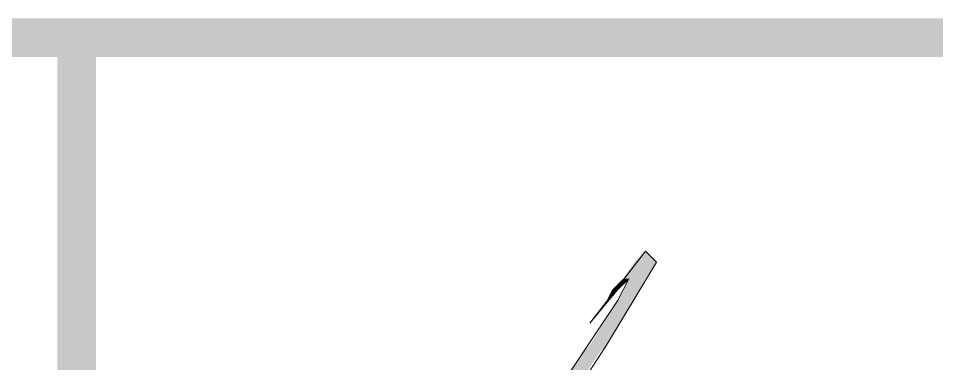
# Model space of a CAD drawing. Header units: millimetres. Extents: x 24 to 410, y 10 to 282.
# Drawn here: x 255.14 to 262.15, y 19.46 to 22.1 of the extents above; entities that cross this region are included whole.
import ezdxf

# ---------------------------------------------------------------- set-up
doc = ezdxf.new("R2010")
doc.units = ezdxf.units.MM
doc.layers.add('Watermark', color=7, linetype='Continuous')

msp = doc.modelspace()

# ---------------------------------------------------------------- hatches: boundary and pattern name
h = msp.add_hatch(color=7)
h.dxf.hatch_style = 2
h.paths.add_polyline_path([(30.098965, 22.098), (30.098965, 21.801667), (410.082965, 22.098)])
h = msp.add_hatch(color=7)
h.dxf.hatch_style = 2
h.paths.add_polyline_path([(30.098965, 21.801667), (410.082965, 22.098), (410.082965, 21.801667)])
h = msp.add_hatch(color=7)
h.dxf.hatch_style = 2
h.paths.add_polyline_path([(255.735667, 21.971), (255.439333, 21.971), (255.735667, 9.948333)])
h = msp.add_hatch(color=7)
h.dxf.hatch_style = 2
h.paths.add_polyline_path([(255.439333, 21.971), (255.735667, 9.948333), (255.439333, 9.948333)])
at = {"layer": 'Watermark'}
h = msp.add_hatch(color=7, dxfattribs=at)
h.dxf.hatch_style = 2
h.paths.add_polyline_path([(259.926667, 20.32), (259.842, 20.235333), (260.011333, 20.235333)])
h = msp.add_hatch(color=7, dxfattribs=at)
h.dxf.hatch_style = 2
h.paths.add_polyline_path([(259.842, 20.235333), (259.757333, 20.108333), (259.926667, 20.108333)])
h = msp.add_hatch(color=7, dxfattribs=at)
h.dxf.hatch_style = 2
h.paths.add_polyline_path([(259.842, 20.235333), (260.011333, 20.235333), (259.926667, 20.108333)])
h = msp.add_hatch(color=7, dxfattribs=at)
h.dxf.hatch_style = 2
h.paths.add_polyline_path([(259.757333, 20.108333), (259.672667, 20.023667), (259.715, 20.023667)])
h = msp.add_hatch(color=7, dxfattribs=at)
h.dxf.hatch_style = 2
h.paths.add_polyline_path([(259.757333, 20.108333), (259.799667, 20.108333), (259.715, 20.023667)])
h = msp.add_hatch(color=7, dxfattribs=at)
h.dxf.hatch_style = 2
h.paths.add_polyline_path([(259.799667, 20.108333), (259.715, 19.939), (259.842, 19.939)])
h = msp.add_hatch(color=7, dxfattribs=at)
h.dxf.hatch_style = 2
h.paths.add_polyline_path([(259.799667, 20.108333), (259.926667, 20.108333), (259.842, 19.939)])
h = msp.add_hatch(color=7, dxfattribs=at)
h.dxf.hatch_style = 2
h.paths.add_polyline_path([(259.672667, 20.023667), (259.630333, 19.939)])
h = msp.add_hatch(color=7, dxfattribs=at)
h.dxf.hatch_style = 2
h.paths.add_polyline_path([(259.672667, 20.023667), (259.715, 20.023667), (259.630333, 19.939)])
h = msp.add_hatch(color=7, dxfattribs=at)
h.dxf.hatch_style = 2
h.paths.add_polyline_path([(259.630333, 19.939), (259.503333, 19.769667)])
h = msp.add_hatch(color=7, dxfattribs=at)
h.dxf.hatch_style = 2
h.paths.add_polyline_path([(259.715, 19.939), (259.503333, 19.600333), (259.630333, 19.600333)])
h = msp.add_hatch(color=7, dxfattribs=at)
h.dxf.hatch_style = 2
h.paths.add_polyline_path([(259.715, 19.939), (259.842, 19.939), (259.630333, 19.600333)])
h = msp.add_hatch(color=7, dxfattribs=at)
h.dxf.hatch_style = 2
h.paths.add_polyline_path([(259.461, 19.558), (259.122333, 19.05), (259.249333, 19.05)])
h = msp.add_hatch(color=7, dxfattribs=at)
h.dxf.hatch_style = 2
h.paths.add_polyline_path([(259.461, 19.558), (259.588, 19.558), (259.249333, 19.05)])
h = msp.add_hatch(color=7, dxfattribs=at)
h.dxf.hatch_style = 2
h.paths.add_polyline_path([(259.503333, 19.600333), (259.461, 19.558), (259.588, 19.558)])
h = msp.add_hatch(color=7, dxfattribs=at)
h.dxf.hatch_style = 2
h.paths.add_polyline_path([(259.503333, 19.600333), (259.630333, 19.600333), (259.588, 19.558)])

# ---------------------------------------------------------------- linework, layer by layer
at = {"layer": 'Watermark', "color": 7, "lineweight": 0}
msp.add_lwpolyline([(259.08, 18.753667), (259.630333, 19.600333), (260.011333, 20.235333), (259.926667, 20.32), (259.503333, 19.769667), (259.715, 20.023667), (259.799667, 20.108333), (259.715, 19.939), (259.461, 19.558), (259.122333, 19.05)], dxfattribs=at)

doc.saveas('drawing.dxf')
